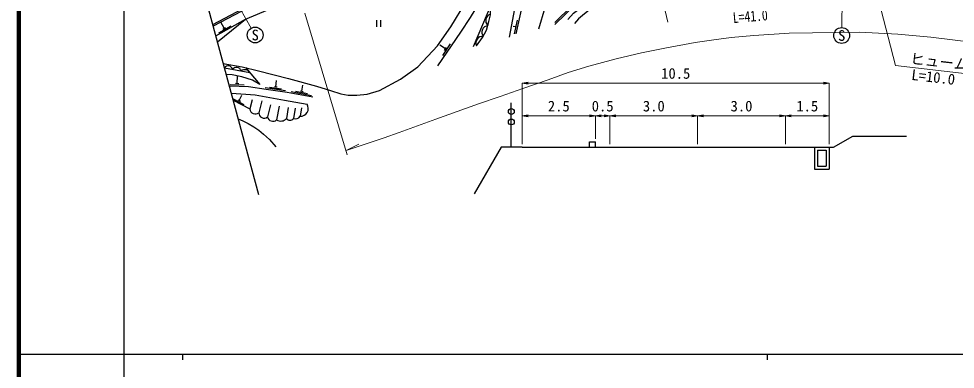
# Model space of a CAD drawing. Units: millimetres at full size, sheet at 1:1000, with parts at other scales. Extents: x 40000 to 680000, y 20000 to 380000.
# Drawn here: x 40000 to 200195, y 202409 to 262433 of the extents above; entities that cross this region are included whole.
import ezdxf
from ezdxf.enums import TextEntityAlignment as Align

# ---------------------------------------------------------------- set-up
doc = ezdxf.new("R2010")
doc.units = ezdxf.units.MM
doc.header["$LTSCALE"] = 1000
for name, color, linetype, lineweight in [('M-BGD', 7, 'Continuous', 25), ('M-BMK-OTRS', 5, 'Continuous', 25), ('M-STR-HTXT', 7, 'Continuous', 13), ('M-STR-STRC', 7, 'Continuous', 25), ('M-TTL', 2, 'Continuous', 140), ('M-TTL-BAND', 7, 'Continuous', 25)]:
    doc.layers.add(name, color=color, linetype=linetype, lineweight=lineweight)
doc.styles.add('ＭＳ ゴシック', font='')
doc.styles.get('ＭＳ ゴシック').set_extended_font_data('MS Gothic')

# ---------------------------------------------------------------- blocks, each defined once
blk = doc.blocks.new('open_arrow')
at = {"color": 0, "linetype": 'Continuous', "lineweight": -2}
blk.add_lwpolyline([(7.5, 1.25), (0, 0), (7.5, -1.25)], dxfattribs=at)

msp = doc.modelspace()

# ---------------------------------------------------------------- linework, layer by layer
at = {"layer": 'M-BGD'}
for p, q in [((131711, 261767), (134569, 264566)), ((73986, 258502), (78764, 262367)), ((74230, 259998), (76312, 261192)), ((75151, 260803), (74555, 261844)), ((101186, 262195), (101186, 261021)), ((101886, 262195), (101886, 261021)), ((125065, 261024), (124596, 261125)), ((124812, 259851), (125319, 262197)), ((74909, 260664), (75394, 260943)), ((113005, 257249), (112014, 257926)), ((112527, 256123), (113880, 258105)), ((112847, 257018), (113163, 257480)), ((75195, 254028), (79550, 253203)), ((77366, 251376), (77417, 252575)), ((83964, 250794), (84115, 251833)), ((76157, 251188), (78554, 251085)), ((77086, 251388), (77646, 251364)), ((82172, 250630), (85635, 250127)), ((82895, 250737), (84973, 250435)), ((83721, 250829), (84206, 250759)), ((86628, 249953), (90067, 249301)), ((87355, 250029), (89418, 249638)), ((88185, 250085), (88666, 249994)), ((88426, 250040), (88621, 251071)), ((76668, 248740), (78522, 247754)), ((76692, 248489), (79533, 246978)), ((77477, 248547), (77910, 248317)), ((77693, 248432), (78186, 249359)), ((79954, 248550), (79533, 246978)), ((81604, 248364), (81084, 246330)), ((83062, 247680), (82542, 245614)), ((84539, 247445), (84108, 245110)), ((86089, 247242), (85784, 245339)), ((87282, 247090), (87003, 245339)), ((88349, 247191), (88121, 245745)), ((124257, 240438), (124257, 248054)), ((137628, 241343), (138628, 241343)), ((137628, 240438), (137628, 241343)), ((138628, 240438), (138628, 241343)), ((176128, 240438), (176128, 236688)), ((178628, 240438), (178628, 236688)), ((176628, 239938), (176628, 237188)), ((176628, 239938), (178128, 239938)), ((178128, 239938), (178128, 237188)), ((176628, 237188), (178128, 237188)), ((176128, 236688), (178628, 236688))]:
    msp.add_line(p, q, dxfattribs=at)
for points in [[(73187, 261460), (87701, 269143), (98093, 272593), (119753, 280044), (126237, 282280), (130221, 283471), (134903, 284742), (138467, 285624), (141627, 286318), (143248, 286646)], [(73327, 261195), (87820, 268866), (98189, 272309), (119850, 279761), (126329, 281994), (130303, 283182), (134978, 284452), (138535, 285332), (141689, 286024), (143307, 286352)], [(73723, 259477), (78764, 262367), (83272, 264214), (90608, 267372), (95542, 269578), (96367, 270594), (101761, 272565), (113883, 276992), (127588, 281862), (136816, 283913), (143307, 286352)], [(74991, 254785), (78228, 254213), (81028, 253521), (86147, 252185), (90934, 250874), (93306, 250143), (95071, 249586), (96369, 249363), (97831, 249318), (99580, 249498), (101682, 250153), (105322, 252076), (108260, 254222), (111645, 257817), (113916, 261041), (116486, 265288), (119635, 271505), (120296, 272309), (121688, 273750), (124600, 276481), (127417, 278469), (132592, 282095)], [(132592, 282095), (125148, 275598), (119451, 266361), (117211, 262655), (115560, 260141), (111628, 254380)], [(117766, 257674), (121585, 266749), (125437, 273967), (126314, 274188), (127400, 274670), (128780, 275532), (130479, 276721), (133292, 279095), (135934, 281589), (136376, 282038)], [(140380, 277370), (132805, 271668), (126679, 267354), (125052, 259829)], [(128966, 260708), (130040, 264376), (137388, 269512), (139570, 270966), (142890, 274433)], [(141142, 272608), (140763, 270296), (131709, 261430)], [(133900, 262297), (134909, 263376), (136414, 264526), (138732, 265958), (140539, 267328), (141506, 268332), (142738, 269944), (143235, 270965), (143829, 272772), (143963, 273409)], [(145031, 272375), (144333, 270419), (143592, 269223), (142414, 267742), (140894, 266432), (139392, 265236), (138105, 264305), (136792, 263288), (135763, 262430), (135059, 261622)], [(123928, 259276), (125554, 267812), (130314, 269914)], [(118288, 257788), (119325, 259188), (120017, 260466), (120432, 261970), (120692, 263110), (120639, 264500)], [(78816, 254068), (81265, 251182), (79970, 251898), (78156, 252508), (76494, 252797), (75499, 252905)], [(76026, 250953), (79275, 250814), (82337, 250393), (85924, 249873), (90295, 249044)], [(76372, 249675), (80430, 249401), (85480, 248509), (89327, 247788)], [(77562, 245272), (78339, 244960), (79229, 244510), (80203, 243930), (81054, 243357), (81891, 242661), (82903, 241744), (83995, 240498)], [(126128, 240438), (138628, 240438), (141128, 240438), (156128, 240438), (171128, 240438), (178628, 240438), (179373, 240438), (182645, 242327), (191833, 242327)], [(126128, 240438), (122544, 240438), (117917, 232424)]]:
    msp.add_lwpolyline(points, dxfattribs=at)
for centre in [(124257, 246540), (124257, 244755)]:
    msp.add_circle(centre, 500, dxfattribs=at)
for centre, radius, start, end in [((121033, 262095), 1160, 107.19423, 226.22385), ((120382, 260107), 1160, 97.49699, 216.52661), ((119348, 258260), 1160, 84.99154, 204.02116), ((75829, 253608), 760, 12.08177, 146.4701), ((77235, 253277), 825, 15.04109, 143.51078), ((78650, 252604), 1081, 33.67281, 124.87906), ((80492, 247093), 966, 186.83612, 307.79534), ((88201, 247075), 1333, 266.53004, 32.33543), ((81977, 246306), 894, 178.47862, 309.22539), ((83476, 245833), 959, 193.18343, 311.14688), ((84794, 246253), 1347, 239.21121, 317.25858), ((86393, 245889), 821, 222.075, 317.925), ((87343, 246144), 874, 247.12982, 332.80867)]:
    msp.add_arc(centre, radius, start, end, dxfattribs=at)
at = {"layer": 'M-BMK-OTRS'}
msp.add_line((81072, 232282), (63937, 295686), dxfattribs=at)
at = {"layer": 'M-STR-HTXT'}
for p, q in [((181265, 290746), (180787, 260904)), ((151022, 261849), (146445, 281201)), ((76124, 267220), (79778, 260811)), ((88939, 263370), (96198, 239136)), ((126128, 240938), (126128, 251417)), ((178628, 251416), (126128, 251416)), ((178628, 240938), (178628, 251417)), ((126128, 245822), (138628, 245822)), ((138628, 241843), (138628, 245823)), ((138628, 245822), (141128, 245822)), ((141128, 240938), (141128, 245823)), ((141128, 245822), (156128, 245822)), ((156128, 240938), (156128, 245823)), ((156128, 245822), (171128, 245822)), ((171128, 240938), (171128, 245823)), ((171128, 245822), (178628, 245822)), ((95983, 239854), (98176, 240958))]:
    msp.add_line(p, q, dxfattribs=at)
for points in [[(181224, 288187), (189990, 254427), (216425, 251356)], [(95983, 239854), (102493, 242062), (105076, 242950), (111318, 245221), (118660, 247836), (122375, 249094), (126200, 250462), (130542, 251992), (133987, 253202), (137527, 254290), (142188, 255564), (146519, 256571), (150525, 257386), (155720, 258351), (158924, 258817), (161889, 259213), (165740, 259577), (171766, 259969), (183747, 260136), (190345, 259783), (196041, 259300), (203871, 258293)]]:
    msp.add_lwpolyline(points, dxfattribs=at)
at = {"layer": 'M-STR-STRC'}
for centre in [(80447, 259639), (180766, 259554)]:
    msp.add_circle(centre, 1350, dxfattribs=at)
at = {"layer": 'M-TTL'}
msp.add_line((40000, 380000), (40000, 20000), dxfattribs=at)
at = {"layer": 'M-TTL-BAND'}
for p, q in [((58000, 370000), (58000, 20000)), ((40000, 205000), (579000, 205000)), ((68000, 205000), (68000, 204000)), ((168000, 205000), (168000, 204000))]:
    msp.add_line(p, q, dxfattribs=at)

# ---------------------------------------------------------------- block references
at = {"layer": 'M-STR-HTXT', "xscale": 133, "yscale": 133}
for p in [(126128, 251416), (126128, 245822), (138628, 245822), (141128, 245822), (156128, 245822), (171128, 245822)]:
    msp.add_blockref('open_arrow', p, dxfattribs=at)
at = {"layer": 'M-STR-HTXT', "xscale": 133, "yscale": 133, "rotation": 180}
for p in [(178628, 251416), (138628, 245822), (141128, 245822), (156128, 245822), (171128, 245822), (178628, 245822)]:
    msp.add_blockref('open_arrow', p, dxfattribs=at)

# ---------------------------------------------------------------- texts
at = {"layer": 'M-STR-HTXT', "style": 'ＭＳ ゴシック', "width": 0.8}
msp.add_text('L=41.0', height=1833, rotation=4.881, dxfattribs=at).set_placement((165251, 261381), align=Align.BOTTOM_CENTER)
at = {"layer": 'M-STR-HTXT', "style": 'ＭＳ ゴシック'}
for s, p in [('ヒューム管φ300', (192345, 254203)), ('L=10.0', (192553, 251419))]:
    msp.add_text(s, height=1833, rotation=353.375, dxfattribs=at).set_placement(p, align=Align.BOTTOM_LEFT)
for s, p in [('10.5', (152378, 251603)), ('2.5', (132378, 246009)), ('0.5', (139878, 246009)), ('3.0', (148628, 246009)), ('3.0', (163628, 246009)), ('1.5', (174878, 246009))]:
    msp.add_text(s, height=1833, dxfattribs=at).set_placement(p, align=Align.BOTTOM_CENTER)
at = {"layer": 'M-STR-STRC', "style": 'ＭＳ ゴシック'}
for p in [(80447, 259639), (180766, 259554)]:
    msp.add_text('S', height=1833, dxfattribs=at).set_placement(p, align=Align.MIDDLE_CENTER)

doc.saveas('drawing.dxf')
